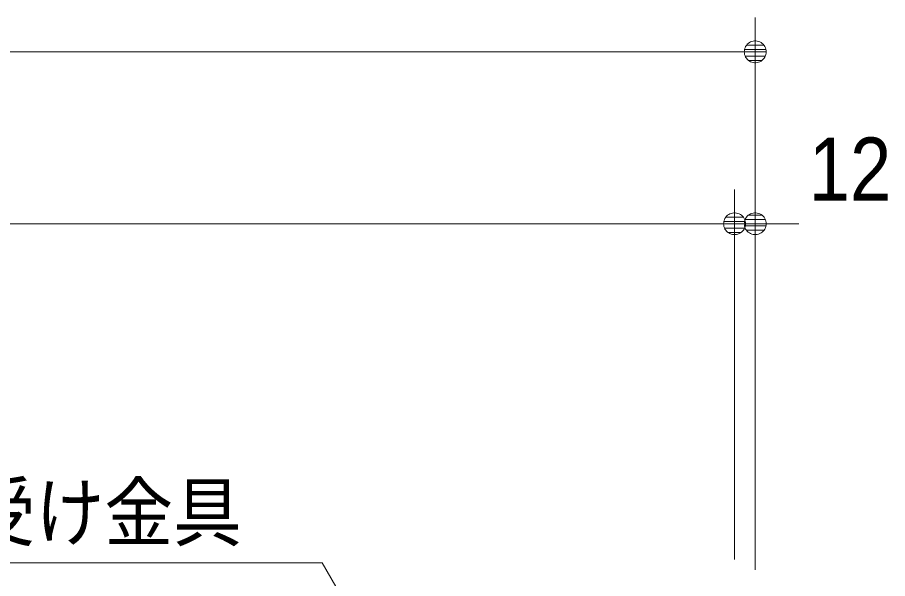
# Model space of a CAD drawing. Units: millimetres, scale not verified. Extents: x -6062 to 6062, y -3045 to 3045.
# Drawn here: x -1641 to -1136, y 1474 to 1800 of the extents above; entities that cross this region are included whole.
import ezdxf
from ezdxf.enums import TextEntityAlignment as Align

# ---------------------------------------------------------------- set-up
doc = ezdxf.new("R2010")
doc.units = ezdxf.units.MM
doc.header["$LTSCALE"] = 20
for name, color, linetype, lineweight in [('0-0_2寸法-1', 7, 'Continuous', 9), ('0-1_0', 7, 'Continuous', 9), ('0-2_2寸法-2', 7, 'Continuous', 9), ('0-3_2寸法-3', 7, 'Continuous', 9)]:
    doc.layers.add(name, color=color, linetype=linetype, lineweight=lineweight)
doc.styles.add('ＭＳ ゴシック', font='')
doc.styles.add('ＭＳ Ｐゴシック', font='')
doc.styles.get('ＭＳ ゴシック').set_extended_font_data('MS Gothic')
doc.styles.get('ＭＳ Ｐゴシック').set_extended_font_data('MS PGothic')

# ---------------------------------------------------------------- blocks, each defined once
blk = doc.blocks.new('_Dot')
at = {"layer": '0-1_0'}
for p, q in [((-10, 0), (-20, 0)), ((9.78, 2), (-9.78, 2)), ((7.99, 6), (-7.99, 6)), ((9.16, -3.98), (-9.16, -3.98)), ((6, -7.98), (-6, -7.98))]:
    blk.add_line(p, q, dxfattribs=at)
for points in [[(10, 0), (9.92, 1.25), (9.69, 2.49), (9.3, 3.68), (8.76, 4.82), (8.09, 5.88), (7.29, 6.85), (6.37, 7.71), (5.36, 8.44), (4.26, 9.05), (3.09, 9.51), (1.87, 9.82), (0.63, 9.98), (-0.63, 9.98), (-1.87, 9.82), (-3.09, 9.51), (-4.26, 9.05), (-5.36, 8.44), (-6.37, 7.71), (-7.29, 6.85), (-8.09, 5.88), (-8.76, 4.82), (-9.3, 3.68), (-9.69, 2.49), (-9.92, 1.25), (-10, 0), (0, 0)], [(-10, 0), (-9.92, -1.25), (-9.69, -2.49), (-9.3, -3.68), (-8.76, -4.82), (-8.09, -5.88), (-7.29, -6.85), (-6.37, -7.71), (-5.36, -8.44), (-4.26, -9.05), (-3.09, -9.51), (-1.87, -9.82), (-0.63, -9.98), (0.63, -9.98), (1.87, -9.82), (3.09, -9.51), (4.26, -9.05), (5.36, -8.44), (6.37, -7.71), (7.29, -6.85), (8.09, -5.88), (8.76, -4.82), (9.3, -3.68), (9.69, -2.49), (9.92, -1.25), (10, 0), (0, 0)]]:
    blk.add_lwpolyline(points, close=True, dxfattribs=at)

msp = doc.modelspace()

# ---------------------------------------------------------------- linework, layer by layer
at = {"layer": '0-0_2寸法-1'}
for p, q in [((-1212.5, 1478.84), (-1212.5, 1800)), ((-4781.79, 1780), (-1225.21, 1780)), ((-1224.5, 1484.84), (-1224.5, 1700)), ((-3574.79, 1680), (-1237.21, 1680))]:
    msp.add_line(p, q, dxfattribs=at)
at = {"layer": '0-2_2寸法-2'}
for p, q in [((-1224.5, 1484.84), (-1224.5, 1700)), ((-1212.5, 1478.84), (-1212.5, 1700)), ((-1237.21, 1680), (-1249.92, 1680)), ((-1224.5, 1680), (-1212.5, 1680)), ((-1199.79, 1680), (-1187.08, 1680))]:
    msp.add_line(p, q, dxfattribs=at)
at = {"layer": '0-3_2寸法-3'}
msp.add_lwpolyline([(-1374.5, 1327.84), (-1463.99, 1482.84), (-1870.87, 1482.84)], dxfattribs=at)

# ---------------------------------------------------------------- block references
at = {"layer": '0-0_2寸法-1', "xscale": 0.6356201, "yscale": 0.6356201}
for p in [(-1212.5, 1780), (-1224.5, 1680)]:
    msp.add_blockref('_Dot', p, dxfattribs=at)
at = {"layer": '0-2_2寸法-2', "xscale": 0.6356201, "yscale": 0.6356201}
msp.add_blockref('_Dot', (-1224.5, 1680), dxfattribs=at)
at = {"layer": '0-2_2寸法-2', "xscale": 0.6356201, "yscale": 0.6356201, "rotation": 180}
msp.add_blockref('_Dot', (-1212.5, 1680), dxfattribs=at)

# ---------------------------------------------------------------- texts
at = {"layer": '0-2_2寸法-2', "style": 'ＭＳ Ｐゴシック', "width": 0.9}
msp.add_text('12', height=36.66, dxfattribs=at).set_placement((-1181.43, 1682.48), align=Align.BOTTOM_LEFT)
at = {"layer": '0-3_2寸法-3', "style": 'ＭＳ ゴシック', "width": 0.9}
msp.add_text('スライド式受け金具', height=32.55, dxfattribs=at).set_placement((-1870.29, 1486.19), align=Align.BOTTOM_LEFT)

doc.saveas('drawing.dxf')
